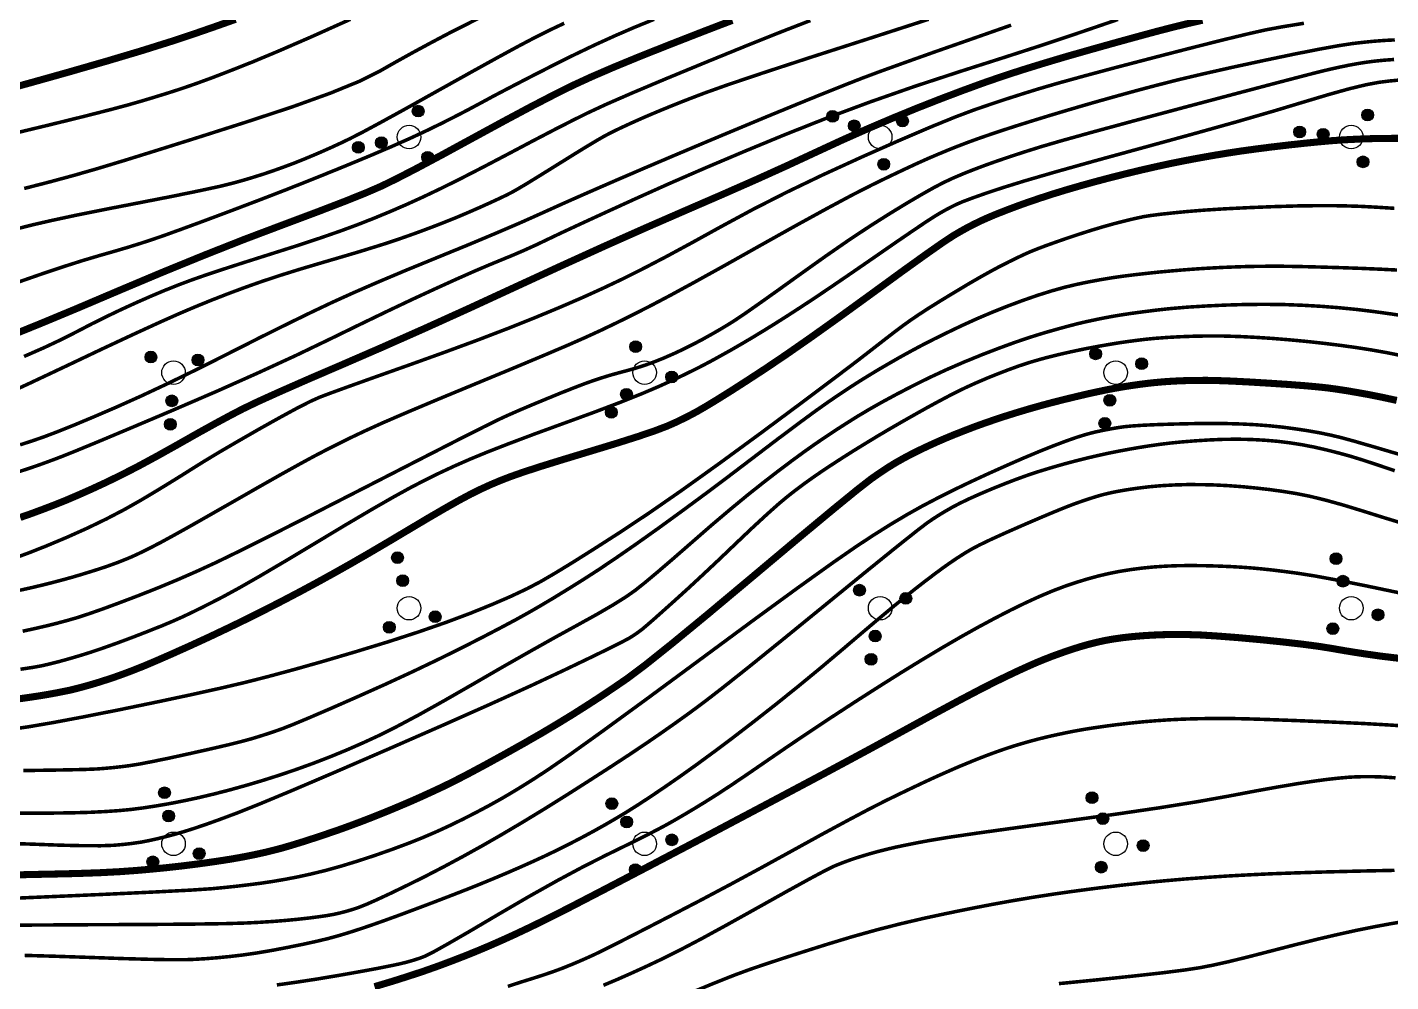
# Model space of a CAD drawing. Extents: x 396500 to 398250, y 1005980 to 1008200.
# Drawn here: x 398189.93 to 398218.87, y 1007941.11 to 1007961.37 of the extents above; entities that cross this region are included whole.
import ezdxf

# ---------------------------------------------------------------- set-up
doc = ezdxf.new("R2010")
doc.units = 0
doc.header["$LTSCALE"] = 0.5
doc.layers.get('0').update_dxf_attribs({"linetype": 'CONTINUOUS'})
doc.layers.add('DGX', color=2, linetype='CONTINUOUS')
doc.layers.add('ZBTZ', color=3, linetype='CONTINUOUS')

# ---------------------------------------------------------------- blocks, each defined once
blk = doc.blocks.new('*U110')
at = {"linetype": 'Continuous'}
for points in [[(-0.238, 2.277), (-0.202, 2.053), (-0.202, 2.347)], [(-0.202, 2.347), (-0.147, 1.998), (-0.147, 2.402)], [(-0.147, 1.998), (-0.202, 2.347), (-0.202, 2.053)], [(-0.147, 2.402), (-0.077, 1.962), (-0.077, 2.438)], [(-0.077, 1.962), (-0.147, 2.402), (-0.147, 1.998)], [(-0.077, 2.438), (0, 1.95), (0, 2.45)], [(0, 1.95), (-0.077, 2.438), (-0.077, 1.962)], [(0, 2.45), (0.077, 1.962), (0.077, 2.438)], [(0.077, 1.962), (0, 2.45), (0, 1.95)], [(0.077, 2.438), (0.147, 1.998), (0.147, 2.402)], [(0.147, 1.998), (0.077, 2.438), (0.077, 1.962)], [(0.147, 2.402), (0.202, 2.053), (0.202, 2.347)], [(0.202, 2.053), (0.147, 2.402), (0.147, 1.998)], [(0.202, 2.347), (0.238, 2.123), (0.238, 2.277)], [(0.238, 2.123), (0.202, 2.347), (0.202, 2.053)], [(-0.25, 2.2), (-0.238, 2.123), (-0.238, 2.277)], [(-0.202, 2.053), (-0.238, 2.277), (-0.238, 2.123)], [(0.25, 2.2), (0.238, 2.277), (0.238, 2.123)]]:
    blk.add_solid(points, dxfattribs=at)
blk = doc.blocks.new('*U109')
at = {"linetype": 'Continuous'}
for points in [[(-0.25, 1.2), (-0.238, 1.123), (-0.238, 1.277)], [(-0.238, 1.277), (-0.202, 1.053), (-0.202, 1.347)], [(-0.202, 1.053), (-0.238, 1.277), (-0.238, 1.123)], [(-0.202, 1.347), (-0.147, 0.998), (-0.147, 1.402)], [(-0.147, 0.998), (-0.202, 1.347), (-0.202, 1.053)], [(-0.147, 1.402), (-0.077, 0.962), (-0.077, 1.438)], [(-0.077, 0.962), (-0.147, 1.402), (-0.147, 0.998)], [(-0.077, 1.438), (0, 0.95), (0, 1.45)], [(0, 0.95), (-0.077, 1.438), (-0.077, 0.962)], [(0, 1.45), (0.077, 0.962), (0.077, 1.438)], [(0.077, 0.962), (0, 1.45), (0, 0.95)], [(0.077, 1.438), (0.147, 0.998), (0.147, 1.402)], [(0.147, 0.998), (0.077, 1.438), (0.077, 0.962)], [(0.147, 1.402), (0.202, 1.053), (0.202, 1.347)], [(0.202, 1.053), (0.147, 1.402), (0.147, 0.998)], [(0.202, 1.347), (0.238, 1.123), (0.238, 1.277)], [(0.238, 1.123), (0.202, 1.347), (0.202, 1.053)], [(0.25, 1.2), (0.238, 1.277), (0.238, 1.123)]]:
    blk.add_solid(points, dxfattribs=at)
blk = doc.blocks.new('*U108')
at = {"linetype": 'Continuous'}
for points in [[(-1.25, -0.6), (-1.238, -0.677), (-1.238, -0.523)], [(-1.238, -0.523), (-1.202, -0.747), (-1.202, -0.453)], [(-1.202, -0.747), (-1.238, -0.523), (-1.238, -0.677)], [(-1.202, -0.453), (-1.147, -0.802), (-1.147, -0.398)], [(-1.147, -0.802), (-1.202, -0.453), (-1.202, -0.747)], [(-1.147, -0.398), (-1.077, -0.838), (-1.077, -0.362)], [(-1.077, -0.838), (-1.147, -0.398), (-1.147, -0.802)], [(-1.077, -0.362), (-1, -0.85), (-1, -0.35)], [(-1, -0.85), (-1.077, -0.362), (-1.077, -0.838)], [(-1, -0.35), (-0.923, -0.838), (-0.923, -0.362)], [(-0.923, -0.838), (-1, -0.35), (-1, -0.85)], [(-0.923, -0.362), (-0.853, -0.802), (-0.853, -0.398)], [(-0.853, -0.802), (-0.923, -0.362), (-0.923, -0.838)], [(-0.853, -0.398), (-0.798, -0.747), (-0.798, -0.453)], [(-0.798, -0.747), (-0.853, -0.398), (-0.853, -0.802)], [(-0.798, -0.453), (-0.762, -0.677), (-0.762, -0.523)], [(-0.762, -0.677), (-0.798, -0.453), (-0.798, -0.747)], [(-0.75, -0.6), (-0.762, -0.523), (-0.762, -0.677)]]:
    blk.add_solid(points, dxfattribs=at)
blk = doc.blocks.new('*U107')
at = {"linetype": 'Continuous'}
for points in [[(0.75, -0.6), (0.762, -0.677), (0.762, -0.523)], [(0.762, -0.523), (0.798, -0.747), (0.798, -0.453)], [(0.798, -0.747), (0.762, -0.523), (0.762, -0.677)], [(0.798, -0.453), (0.853, -0.802), (0.853, -0.398)], [(0.853, -0.802), (0.798, -0.453), (0.798, -0.747)], [(0.853, -0.398), (0.923, -0.838), (0.923, -0.362)], [(0.923, -0.838), (0.853, -0.398), (0.853, -0.802)], [(0.923, -0.362), (1, -0.85), (1, -0.35)], [(1, -0.85), (0.923, -0.362), (0.923, -0.838)], [(1, -0.35), (1.077, -0.838), (1.077, -0.362)], [(1.077, -0.838), (1, -0.35), (1, -0.85)], [(1.077, -0.362), (1.147, -0.802), (1.147, -0.398)], [(1.147, -0.802), (1.077, -0.362), (1.077, -0.838)], [(1.147, -0.398), (1.202, -0.747), (1.202, -0.453)], [(1.202, -0.747), (1.147, -0.398), (1.147, -0.802)], [(1.202, -0.453), (1.238, -0.677), (1.238, -0.523)], [(1.238, -0.677), (1.202, -0.453), (1.202, -0.747)], [(1.25, -0.6), (1.238, -0.523), (1.238, -0.677)]]:
    blk.add_solid(points, dxfattribs=at)
blk = doc.blocks.new('gc160')
for centre, radius in [((0, 2.2), 0.25), ((0, 1.2), 0.25), ((0, 0), 0.5), ((-1, -0.6), 0.25), ((1, -0.6), 0.25)]:
    blk.add_circle(centre, radius)
at = {"linetype": 'Continuous'}
for name in ['*U110', '*U109', '*U108', '*U107']:
    blk.add_blockref(name, (0, 0), dxfattribs=at)

msp = doc.modelspace()

# ---------------------------------------------------------------- linework, layer by layer
at = {"layer": 'DGX', "color": 3, "linetype": 'Continuous', "lineweight": -2, "const_width": 0.15}
for points in [[(398194.353, 1007961.537), (398193.956, 1007961.396), (398193.506, 1007961.24), (398192.979, 1007961.065), (398192.351, 1007960.868), (398191.622, 1007960.651), (398190.792, 1007960.412), (398189.986, 1007960.186), (398189.331, 1007960.007)], [(398204.898, 1007961.515), (398204.272, 1007961.275), (398203.598, 1007961.012), (398202.944, 1007960.753), (398202.379, 1007960.52), (398201.904, 1007960.315), (398201.517, 1007960.137), (398201.128, 1007959.944), (398200.643, 1007959.693), (398200.064, 1007959.384), (398199.389, 1007959.017), (398198.726, 1007958.656), (398198.18, 1007958.365), (398197.751, 1007958.144), (398197.44, 1007957.993), (398197.12, 1007957.854), (398196.666, 1007957.672), (398196.079, 1007957.446), (398195.358, 1007957.176), (398194.547, 1007956.87), (398193.693, 1007956.533), (398192.794, 1007956.166), (398191.851, 1007955.769), (398190.973, 1007955.396), (398190.269, 1007955.103), (398189.739, 1007954.888)], [(398189.782, 1007950.965), (398190.017, 1007951.047), (398190.252, 1007951.134), (398190.488, 1007951.224), (398190.734, 1007951.322), (398190.999, 1007951.435), (398191.283, 1007951.561), (398191.586, 1007951.701), (398191.916, 1007951.861), (398192.282, 1007952.049), (398192.684, 1007952.266), (398193.121, 1007952.51), (398193.548, 1007952.752), (398193.922, 1007952.959), (398194.243, 1007953.132), (398194.51, 1007953.271), (398194.822, 1007953.421), (398195.277, 1007953.627), (398195.875, 1007953.89), (398196.617, 1007954.209), (398197.456, 1007954.573), (398198.348, 1007954.968), (398199.291, 1007955.395), (398200.286, 1007955.854), (398201.28, 1007956.312), (398202.218, 1007956.738), (398203.1, 1007957.13), (398203.926, 1007957.49), (398204.695, 1007957.823), (398205.405, 1007958.136), (398206.056, 1007958.43), (398206.648, 1007958.705), (398207.206, 1007958.963), (398207.754, 1007959.207), (398208.293, 1007959.437), (398208.823, 1007959.654), (398209.33, 1007959.853), (398209.801, 1007960.031), (398210.234, 1007960.189), (398210.631, 1007960.326), (398211.033, 1007960.457), (398211.482, 1007960.596), (398211.978, 1007960.744), (398212.522, 1007960.899), (398213.054, 1007961.048), (398213.516, 1007961.175), (398213.908, 1007961.281), (398214.23, 1007961.364), (398214.535, 1007961.439), (398214.878, 1007961.518)], [(398219.141, 1007959.01), (398218.947, 1007959.011), (398218.725, 1007959.009), (398218.491, 1007959.005), (398218.265, 1007958.998), (398218.046, 1007958.988), (398217.834, 1007958.976), (398217.605, 1007958.96), (398217.337, 1007958.936), (398217.029, 1007958.905), (398216.681, 1007958.867), (398216.327, 1007958.825), (398215.999, 1007958.783), (398215.699, 1007958.742), (398215.426, 1007958.7), (398215.168, 1007958.658), (398214.912, 1007958.613), (398214.66, 1007958.567), (398214.41, 1007958.519), (398214.151, 1007958.466), (398213.871, 1007958.405), (398213.569, 1007958.336), (398213.246, 1007958.258), (398212.917, 1007958.175), (398212.599, 1007958.091), (398212.292, 1007958.006), (398211.995, 1007957.92), (398211.71, 1007957.833), (398211.436, 1007957.744), (398211.173, 1007957.655), (398210.923, 1007957.565), (398210.691, 1007957.477), (398210.486, 1007957.396), (398210.308, 1007957.321), (398210.156, 1007957.252), (398210.017, 1007957.184), (398209.877, 1007957.111), (398209.737, 1007957.033), (398209.595, 1007956.95), (398209.38, 1007956.809), (398209.018, 1007956.556), (398208.509, 1007956.191), (398207.855, 1007955.714), (398207.167, 1007955.215), (398206.561, 1007954.783), (398206.036, 1007954.418), (398205.594, 1007954.12), (398205.214, 1007953.872), (398204.881, 1007953.658), (398204.594, 1007953.478), (398204.352, 1007953.331), (398204.136, 1007953.206), (398203.924, 1007953.094), (398203.716, 1007952.993), (398203.513, 1007952.903), (398203.26, 1007952.807), (398202.902, 1007952.685), (398202.439, 1007952.538), (398201.872, 1007952.366), (398201.304, 1007952.194), (398200.835, 1007952.049), (398200.466, 1007951.929), (398200.198, 1007951.835), (398199.98, 1007951.751), (398199.766, 1007951.661), (398199.554, 1007951.564), (398199.345, 1007951.461), (398199.106, 1007951.333), (398198.804, 1007951.163), (398198.44, 1007950.951), (398198.013, 1007950.697), (398197.57, 1007950.433), (398197.156, 1007950.19), (398196.772, 1007949.969), (398196.418, 1007949.77), (398196.073, 1007949.58), (398195.718, 1007949.389), (398195.351, 1007949.196), (398194.974, 1007949.003), (398194.587, 1007948.809), (398194.193, 1007948.618), (398193.792, 1007948.428), (398193.383, 1007948.24), (398192.999, 1007948.068), (398192.67, 1007947.924), (398192.396, 1007947.808), (398192.177, 1007947.721), (398191.989, 1007947.65), (398191.805, 1007947.584), (398191.626, 1007947.524), (398191.451, 1007947.468), (398191.285, 1007947.418), (398191.132, 1007947.375), (398190.992, 1007947.338), (398190.865, 1007947.306), (398190.732, 1007947.278), (398190.576, 1007947.247), (398190.396, 1007947.214), (398190.193, 1007947.18), (398189.964, 1007947.145), (398189.708, 1007947.11)], [(398189.428, 1007943.372), (398189.95, 1007943.386), (398190.488, 1007943.397), (398191.008, 1007943.409), (398191.478, 1007943.426), (398191.898, 1007943.448), (398192.267, 1007943.475), (398192.605, 1007943.505), (398192.928, 1007943.537), (398193.238, 1007943.572), (398193.534, 1007943.609), (398193.808, 1007943.647), (398194.055, 1007943.683), (398194.275, 1007943.718), (398194.467, 1007943.752), (398194.643, 1007943.786), (398194.817, 1007943.822), (398194.988, 1007943.86), (398195.155, 1007943.901), (398195.335, 1007943.948), (398195.541, 1007944.008), (398195.775, 1007944.08), (398196.035, 1007944.164), (398196.301, 1007944.253), (398196.552, 1007944.339), (398196.788, 1007944.424), (398197.008, 1007944.506), (398197.222, 1007944.589), (398197.439, 1007944.675), (398197.657, 1007944.764), (398197.878, 1007944.857), (398198.1, 1007944.952), (398198.32, 1007945.05), (398198.54, 1007945.151), (398198.759, 1007945.253), (398199.004, 1007945.374), (398199.302, 1007945.528), (398199.653, 1007945.716), (398200.056, 1007945.937), (398200.47, 1007946.169), (398200.85, 1007946.387), (398201.197, 1007946.593), (398201.51, 1007946.785), (398201.805, 1007946.972), (398202.094, 1007947.159), (398202.377, 1007947.349), (398202.655, 1007947.539), (398203.03, 1007947.819), (398203.603, 1007948.276), (398204.375, 1007948.911), (398205.346, 1007949.723), (398206.305, 1007950.528), (398207.042, 1007951.14), (398207.556, 1007951.559), (398207.847, 1007951.785), (398208.025, 1007951.909), (398208.197, 1007952.023), (398208.365, 1007952.126), (398208.527, 1007952.218), (398208.691, 1007952.305), (398208.863, 1007952.391), (398209.042, 1007952.476), (398209.228, 1007952.561), (398209.421, 1007952.645), (398209.62, 1007952.727), (398209.826, 1007952.808), (398210.037, 1007952.889), (398210.254, 1007952.967), (398210.478, 1007953.044), (398210.709, 1007953.12), (398210.946, 1007953.194), (398211.19, 1007953.267), (398211.441, 1007953.338), (398211.699, 1007953.407), (398211.965, 1007953.474), (398212.222, 1007953.536), (398212.456, 1007953.591), (398212.667, 1007953.637), (398212.856, 1007953.676), (398213.032, 1007953.709), (398213.205, 1007953.739), (398213.375, 1007953.766), (398213.543, 1007953.79), (398213.71, 1007953.811), (398213.879, 1007953.829), (398214.049, 1007953.844), (398214.222, 1007953.856), (398214.399, 1007953.865), (398214.583, 1007953.871), (398214.775, 1007953.874), (398214.974, 1007953.875), (398215.208, 1007953.87), (398215.502, 1007953.859), (398215.856, 1007953.841), (398216.271, 1007953.816), (398216.683, 1007953.789), (398217.03, 1007953.763), (398217.311, 1007953.738), (398217.526, 1007953.715), (398217.718, 1007953.689), (398217.927, 1007953.657), (398218.152, 1007953.619), (398218.395, 1007953.575), (398218.673, 1007953.52), (398219.001, 1007953.449)]]:
    msp.add_lwpolyline(points, dxfattribs=at)
at = {"layer": 'DGX', "linetype": 'Continuous', "const_width": 0.075}
for points in [[(398209.065, 1007961.538), (398207.785, 1007961.124), (398206.543, 1007960.725), (398205.55, 1007960.4), (398204.806, 1007960.15), (398204.312, 1007959.974), (398203.953, 1007959.837), (398203.617, 1007959.704), (398203.303, 1007959.575), (398203.011, 1007959.451), (398202.749, 1007959.334), (398202.524, 1007959.23), (398202.335, 1007959.138), (398202.183, 1007959.059), (398202.02, 1007958.965), (398201.796, 1007958.831), (398201.512, 1007958.656), (398201.167, 1007958.441), (398200.826, 1007958.229), (398200.553, 1007958.061), (398200.348, 1007957.939), (398200.211, 1007957.862), (398200.091, 1007957.801), (398199.936, 1007957.727), (398199.747, 1007957.64), (398199.523, 1007957.539), (398199.28, 1007957.433), (398199.034, 1007957.329), (398198.783, 1007957.228), (398198.529, 1007957.13), (398198.276, 1007957.035), (398198.029, 1007956.946), (398197.788, 1007956.862), (398197.554, 1007956.784), (398197.293, 1007956.702), (398196.975, 1007956.604), (398196.6, 1007956.493), (398196.166, 1007956.366), (398195.718, 1007956.233), (398195.298, 1007956.102), (398194.906, 1007955.972), (398194.544, 1007955.844), (398194.195, 1007955.714), (398193.848, 1007955.579), (398193.502, 1007955.438), (398193.158, 1007955.292), (398192.749, 1007955.11), (398192.212, 1007954.864), (398191.546, 1007954.553), (398190.752, 1007954.176), (398189.969, 1007953.807), (398189.336, 1007953.516)], [(398196.79, 1007961.537), (398195.958, 1007961.164), (398195.267, 1007960.864), (398194.719, 1007960.635), (398194.267, 1007960.456), (398193.868, 1007960.302), (398193.521, 1007960.175), (398193.227, 1007960.073), (398192.955, 1007959.985), (398192.675, 1007959.898), (398192.386, 1007959.811), (398192.089, 1007959.725), (398191.7, 1007959.621), (398191.136, 1007959.477), (398190.396, 1007959.295), (398189.48, 1007959.075)], [(398203.237, 1007961.537), (398202.825, 1007961.369), (398202.417, 1007961.193), (398201.986, 1007960.997), (398201.533, 1007960.78), (398201.056, 1007960.542), (398200.595, 1007960.307), (398200.19, 1007960.097), (398199.84, 1007959.914), (398199.546, 1007959.755), (398199.275, 1007959.61), (398198.995, 1007959.465), (398198.705, 1007959.319), (398198.405, 1007959.173), (398198.067, 1007959.015), (398197.661, 1007958.835), (398197.186, 1007958.633), (398196.642, 1007958.408), (398196.059, 1007958.172), (398195.465, 1007957.936), (398194.859, 1007957.702), (398194.242, 1007957.468), (398193.67, 1007957.254), (398193.199, 1007957.081), (398192.828, 1007956.947), (398192.557, 1007956.854), (398192.323, 1007956.778), (398192.063, 1007956.697), (398191.775, 1007956.612), (398191.46, 1007956.522), (398191.106, 1007956.417), (398190.701, 1007956.288), (398190.244, 1007956.135), (398189.735, 1007955.958)], [(398189.746, 1007951.934), (398189.94, 1007951.997), (398190.146, 1007952.067), (398190.365, 1007952.146), (398190.596, 1007952.232), (398190.926, 1007952.363), (398191.441, 1007952.575), (398192.142, 1007952.869), (398193.028, 1007953.244), (398193.97, 1007953.65), (398194.838, 1007954.037), (398195.633, 1007954.403), (398196.355, 1007954.75), (398197.009, 1007955.069), (398197.602, 1007955.355), (398198.136, 1007955.608), (398198.608, 1007955.826), (398199.027, 1007956.016), (398199.397, 1007956.18), (398199.72, 1007956.318), (398199.994, 1007956.431), (398200.243, 1007956.533), (398200.488, 1007956.639), (398200.729, 1007956.748), (398200.966, 1007956.861), (398201.259, 1007957.001), (398201.67, 1007957.192), (398202.198, 1007957.435), (398202.842, 1007957.729), (398203.567, 1007958.054), (398204.336, 1007958.388), (398205.149, 1007958.732), (398206.006, 1007959.086), (398206.899, 1007959.44), (398207.822, 1007959.783), (398208.775, 1007960.116), (398209.758, 1007960.438), (398210.686, 1007960.734), (398211.474, 1007960.989), (398212.122, 1007961.205), (398212.632, 1007961.379), (398213.084, 1007961.534)], [(398189.863, 1007954.382), (398190.282, 1007954.566), (398190.657, 1007954.742), (398190.989, 1007954.911), (398191.3, 1007955.073), (398191.614, 1007955.229), (398191.93, 1007955.38), (398192.249, 1007955.526), (398192.561, 1007955.663), (398192.858, 1007955.788), (398193.14, 1007955.9), (398193.406, 1007956), (398193.705, 1007956.105), (398194.086, 1007956.232), (398194.548, 1007956.381), (398195.091, 1007956.553), (398195.646, 1007956.729), (398196.139, 1007956.892), (398196.572, 1007957.042), (398196.944, 1007957.179), (398197.288, 1007957.314), (398197.634, 1007957.457), (398197.983, 1007957.608), (398198.335, 1007957.768), (398198.713, 1007957.948), (398199.14, 1007958.16), (398199.615, 1007958.404), (398200.139, 1007958.679), (398200.657, 1007958.953), (398201.112, 1007959.19), (398201.506, 1007959.391), (398201.837, 1007959.555), (398202.22, 1007959.733), (398202.768, 1007959.972), (398203.48, 1007960.272), (398204.357, 1007960.634), (398205.241, 1007960.994), (398205.973, 1007961.286), (398206.554, 1007961.511)], [(398189.866, 1007957.947), (398190.407, 1007958.086), (398190.928, 1007958.227), (398191.428, 1007958.371), (398191.991, 1007958.541), (398192.702, 1007958.762), (398193.561, 1007959.032), (398194.568, 1007959.353), (398195.557, 1007959.679), (398196.36, 1007959.968), (398196.977, 1007960.22), (398197.408, 1007960.434), (398197.757, 1007960.633), (398198.127, 1007960.838), (398198.518, 1007961.049), (398198.931, 1007961.267), (398199.512, 1007961.559)], [(398201.329, 1007961.453), (398201.102, 1007961.346), (398200.874, 1007961.234), (398200.645, 1007961.118), (398200.349, 1007960.962), (398199.922, 1007960.73), (398199.365, 1007960.422), (398198.678, 1007960.039), (398197.995, 1007959.657), (398197.451, 1007959.358), (398197.046, 1007959.14), (398196.78, 1007959.004), (398196.584, 1007958.91), (398196.385, 1007958.818), (398196.184, 1007958.729), (398195.981, 1007958.642), (398195.777, 1007958.557), (398195.572, 1007958.476), (398195.365, 1007958.399), (398195.158, 1007958.325), (398194.948, 1007958.254), (398194.735, 1007958.187), (398194.519, 1007958.122), (398194.298, 1007958.061), (398194.006, 1007957.989), (398193.574, 1007957.896), (398193.001, 1007957.779), (398192.289, 1007957.64), (398191.562, 1007957.499), (398190.947, 1007957.375), (398190.444, 1007957.267), (398190.052, 1007957.177), (398189.724, 1007957.094)], [(398210.816, 1007961.413), (398209.994, 1007961.125), (398209.205, 1007960.849), (398208.553, 1007960.617), (398208.037, 1007960.431), (398207.657, 1007960.289), (398207.301, 1007960.15), (398206.853, 1007959.971), (398206.314, 1007959.752), (398205.683, 1007959.493), (398205.01, 1007959.213), (398204.342, 1007958.934), (398203.679, 1007958.654), (398203.02, 1007958.374), (398202.395, 1007958.105), (398201.83, 1007957.859), (398201.325, 1007957.636), (398200.882, 1007957.436), (398200.431, 1007957.234), (398199.907, 1007957.009), (398199.309, 1007956.758), (398198.638, 1007956.484), (398197.966, 1007956.209), (398197.368, 1007955.957), (398196.844, 1007955.729), (398196.394, 1007955.525), (398195.947, 1007955.313), (398195.432, 1007955.062), (398194.849, 1007954.772), (398194.199, 1007954.443), (398193.537, 1007954.11), (398192.918, 1007953.809), (398192.343, 1007953.54), (398191.812, 1007953.302), (398191.335, 1007953.097), (398190.923, 1007952.925), (398190.576, 1007952.786), (398190.293, 1007952.679), (398190.04, 1007952.591), (398189.78, 1007952.507)], [(398189.776, 1007949.42), (398190.02, 1007949.475), (398190.256, 1007949.531), (398190.482, 1007949.588), (398190.697, 1007949.645), (398190.902, 1007949.702), (398191.095, 1007949.759), (398191.274, 1007949.814), (398191.441, 1007949.867), (398191.594, 1007949.917), (398191.737, 1007949.968), (398191.873, 1007950.018), (398192.003, 1007950.07), (398192.127, 1007950.121), (398192.257, 1007950.18), (398192.407, 1007950.252), (398192.578, 1007950.338), (398192.768, 1007950.437), (398193.016, 1007950.572), (398193.361, 1007950.764), (398193.801, 1007951.014), (398194.339, 1007951.321), (398194.883, 1007951.632), (398195.344, 1007951.893), (398195.724, 1007952.104), (398196.021, 1007952.265), (398196.282, 1007952.401), (398196.551, 1007952.537), (398196.83, 1007952.674), (398197.119, 1007952.811), (398197.483, 1007952.976), (398197.991, 1007953.195), (398198.642, 1007953.469), (398199.437, 1007953.798), (398200.233, 1007954.127), (398200.89, 1007954.402), (398201.407, 1007954.622), (398201.784, 1007954.788), (398202.1, 1007954.933), (398202.432, 1007955.092), (398202.782, 1007955.265), (398203.149, 1007955.451), (398203.578, 1007955.677), (398204.115, 1007955.969), (398204.761, 1007956.327), (398205.514, 1007956.75), (398206.267, 1007957.171), (398206.911, 1007957.524), (398207.444, 1007957.809), (398207.868, 1007958.025), (398208.219, 1007958.196), (398208.533, 1007958.345), (398208.809, 1007958.474), (398209.048, 1007958.581), (398209.266, 1007958.674), (398209.478, 1007958.762), (398209.684, 1007958.844), (398209.885, 1007958.921), (398210.098, 1007958.999), (398210.344, 1007959.084), (398210.621, 1007959.177), (398210.93, 1007959.277), (398211.262, 1007959.381), (398211.606, 1007959.487), (398211.963, 1007959.594), (398212.333, 1007959.703), (398212.714, 1007959.812), (398213.106, 1007959.922), (398213.507, 1007960.032), (398213.919, 1007960.141), (398214.371, 1007960.256), (398214.897, 1007960.38), (398215.495, 1007960.515), (398216.166, 1007960.66), (398216.815, 1007960.796), (398217.346, 1007960.901), (398217.76, 1007960.976), (398218.057, 1007961.022), (398218.291, 1007961.049), (398218.52, 1007961.072), (398218.744, 1007961.089), (398218.961, 1007961.1)], [(398218.945, 1007960.685), (398218.731, 1007960.669), (398218.529, 1007960.649), (398218.34, 1007960.624), (398218.165, 1007960.596), (398217.991, 1007960.564), (398217.81, 1007960.527), (398217.62, 1007960.485), (398217.423, 1007960.439), (398217.093, 1007960.355), (398216.506, 1007960.202), (398215.662, 1007959.979), (398214.561, 1007959.687), (398213.444, 1007959.388), (398212.553, 1007959.146), (398211.888, 1007958.961), (398211.449, 1007958.833), (398211.131, 1007958.733), (398210.829, 1007958.635), (398210.543, 1007958.538), (398210.274, 1007958.443), (398210.022, 1007958.348), (398209.791, 1007958.256), (398209.58, 1007958.166), (398209.39, 1007958.077), (398209.184, 1007957.97), (398208.923, 1007957.823), (398208.607, 1007957.638), (398208.238, 1007957.413), (398207.822, 1007957.15), (398207.369, 1007956.85), (398206.879, 1007956.511), (398206.351, 1007956.135), (398205.854, 1007955.778), (398205.457, 1007955.496), (398205.16, 1007955.288), (398204.964, 1007955.156), (398204.81, 1007955.059), (398204.643, 1007954.959), (398204.463, 1007954.855), (398204.269, 1007954.747), (398204.068, 1007954.641), (398203.865, 1007954.539), (398203.659, 1007954.443), (398203.451, 1007954.352), (398203.244, 1007954.269), (398203.043, 1007954.196), (398202.847, 1007954.133), (398202.657, 1007954.08), (398202.472, 1007954.031), (398202.292, 1007953.98), (398202.118, 1007953.926), (398201.948, 1007953.87), (398201.761, 1007953.803), (398201.531, 1007953.715), (398201.258, 1007953.607), (398200.943, 1007953.478), (398200.627, 1007953.347), (398200.352, 1007953.23), (398200.118, 1007953.127), (398199.926, 1007953.038), (398199.623, 1007952.888), (398199.06, 1007952.604), (398198.236, 1007952.183), (398197.151, 1007951.627), (398196.04, 1007951.059), (398195.134, 1007950.6), (398194.435, 1007950.251), (398193.943, 1007950.012), (398193.547, 1007949.83), (398193.139, 1007949.651), (398192.719, 1007949.476), (398192.286, 1007949.305), (398191.877, 1007949.15), (398191.527, 1007949.021), (398191.235, 1007948.919), (398191.003, 1007948.843), (398190.793, 1007948.782), (398190.569, 1007948.722), (398190.333, 1007948.663), (398190.083, 1007948.605), (398189.834, 1007948.551)], [(398189.787, 1007947.744), (398190.043, 1007947.782), (398190.231, 1007947.816), (398190.396, 1007947.854), (398190.581, 1007947.9), (398190.788, 1007947.957), (398191.015, 1007948.023), (398191.267, 1007948.101), (398191.545, 1007948.195), (398191.851, 1007948.304), (398192.183, 1007948.428), (398192.507, 1007948.554), (398192.789, 1007948.666), (398193.027, 1007948.766), (398193.222, 1007948.853), (398193.407, 1007948.94), (398193.616, 1007949.043), (398193.849, 1007949.16), (398194.106, 1007949.293), (398194.428, 1007949.469), (398194.859, 1007949.715), (398195.397, 1007950.032), (398196.044, 1007950.42), (398196.695, 1007950.811), (398197.248, 1007951.137), (398197.703, 1007951.398), (398198.059, 1007951.594), (398198.369, 1007951.755), (398198.682, 1007951.909), (398199, 1007952.057), (398199.323, 1007952.199), (398199.691, 1007952.351), (398200.148, 1007952.529), (398200.693, 1007952.734), (398201.326, 1007952.965), (398201.959, 1007953.196), (398202.505, 1007953.403), (398202.962, 1007953.585), (398203.332, 1007953.743), (398203.646, 1007953.885), (398203.934, 1007954.022), (398204.198, 1007954.153), (398204.436, 1007954.278), (398204.661, 1007954.402), (398204.885, 1007954.527), (398205.106, 1007954.655), (398205.326, 1007954.785), (398205.552, 1007954.922), (398205.791, 1007955.07), (398206.044, 1007955.23), (398206.31, 1007955.402), (398206.615, 1007955.602), (398206.982, 1007955.849), (398207.413, 1007956.143), (398207.908, 1007956.484), (398208.382, 1007956.812), (398208.754, 1007957.066), (398209.022, 1007957.246), (398209.188, 1007957.353), (398209.302, 1007957.422), (398209.415, 1007957.486), (398209.529, 1007957.547), (398209.642, 1007957.603), (398209.788, 1007957.667), (398210.001, 1007957.747), (398210.282, 1007957.846), (398210.629, 1007957.961), (398211.103, 1007958.108), (398211.76, 1007958.299), (398212.602, 1007958.535), (398213.628, 1007958.816), (398214.679, 1007959.104), (398215.595, 1007959.36), (398216.375, 1007959.586), (398217.02, 1007959.78), (398217.554, 1007959.94), (398217.999, 1007960.064), (398218.356, 1007960.15), (398218.625, 1007960.2), (398218.85, 1007960.228), (398219.075, 1007960.25)], [(398189.546, 1007946.464), (398189.948, 1007946.521), (398190.48, 1007946.612), (398191.14, 1007946.736), (398191.93, 1007946.893), (398192.733, 1007947.059), (398193.436, 1007947.209), (398194.04, 1007947.343), (398194.543, 1007947.461), (398195.03, 1007947.585), (398195.586, 1007947.735), (398196.209, 1007947.911), (398196.901, 1007948.115), (398197.597, 1007948.328), (398198.235, 1007948.535), (398198.814, 1007948.736), (398199.335, 1007948.931), (398199.797, 1007949.118), (398200.2, 1007949.292), (398200.545, 1007949.455), (398200.832, 1007949.606), (398201.129, 1007949.779), (398201.506, 1007950.009), (398201.962, 1007950.296), (398202.497, 1007950.639), (398203.115, 1007951.049), (398203.822, 1007951.539), (398204.617, 1007952.108), (398205.501, 1007952.755), (398206.345, 1007953.382), (398207.022, 1007953.889), (398207.532, 1007954.275), (398207.875, 1007954.54), (398208.121, 1007954.732), (398208.338, 1007954.899), (398208.526, 1007955.04), (398208.686, 1007955.155), (398208.853, 1007955.268), (398209.06, 1007955.403), (398209.309, 1007955.558), (398209.6, 1007955.735), (398209.895, 1007955.912), (398210.16, 1007956.065), (398210.393, 1007956.195), (398210.595, 1007956.303), (398210.774, 1007956.393), (398210.937, 1007956.473), (398211.084, 1007956.543), (398211.215, 1007956.601), (398211.359, 1007956.66), (398211.542, 1007956.729), (398211.765, 1007956.809), (398212.027, 1007956.9), (398212.3, 1007956.99), (398212.552, 1007957.07), (398212.784, 1007957.139), (398212.995, 1007957.198), (398213.186, 1007957.247), (398213.356, 1007957.289), (398213.505, 1007957.323), (398213.633, 1007957.35), (398213.779, 1007957.373), (398213.981, 1007957.399), (398214.239, 1007957.427), (398214.553, 1007957.458), (398214.924, 1007957.488), (398215.35, 1007957.515), (398215.831, 1007957.539), (398216.368, 1007957.561), (398216.908, 1007957.577), (398217.397, 1007957.583), (398217.835, 1007957.58), (398218.223, 1007957.568), (398218.586, 1007957.549), (398218.951, 1007957.526)], [(398189.845, 1007945.593), (398190.603, 1007945.605), (398191.128, 1007945.616), (398191.421, 1007945.628), (398191.596, 1007945.642), (398191.769, 1007945.658), (398191.94, 1007945.677), (398192.108, 1007945.699), (398192.314, 1007945.732), (398192.598, 1007945.787), (398192.958, 1007945.861), (398193.396, 1007945.957), (398193.833, 1007946.055), (398194.193, 1007946.139), (398194.474, 1007946.209), (398194.677, 1007946.264), (398194.842, 1007946.314), (398195.008, 1007946.367), (398195.177, 1007946.423), (398195.347, 1007946.483), (398195.574, 1007946.572), (398195.915, 1007946.714), (398196.369, 1007946.909), (398196.936, 1007947.158), (398197.542, 1007947.429), (398198.111, 1007947.692), (398198.645, 1007947.947), (398199.143, 1007948.193), (398199.593, 1007948.422), (398199.984, 1007948.626), (398200.316, 1007948.803), (398200.589, 1007948.955), (398200.842, 1007949.101), (398201.115, 1007949.264), (398201.407, 1007949.443), (398201.719, 1007949.637), (398202.06, 1007949.857), (398202.44, 1007950.113), (398202.859, 1007950.403), (398203.318, 1007950.729), (398203.804, 1007951.082), (398204.307, 1007951.453), (398204.826, 1007951.842), (398205.363, 1007952.25), (398205.869, 1007952.635), (398206.298, 1007952.956), (398206.65, 1007953.215), (398206.925, 1007953.41), (398207.157, 1007953.568), (398207.382, 1007953.718), (398207.6, 1007953.858), (398207.812, 1007953.989), (398208.021, 1007954.115), (398208.236, 1007954.24), (398208.454, 1007954.365), (398208.677, 1007954.488), (398208.914, 1007954.615), (398209.174, 1007954.748), (398209.457, 1007954.887), (398209.763, 1007955.034), (398210.082, 1007955.179), (398210.404, 1007955.316), (398210.729, 1007955.446), (398211.056, 1007955.568), (398211.375, 1007955.679), (398211.675, 1007955.773), (398211.958, 1007955.852), (398212.222, 1007955.915), (398212.475, 1007955.967), (398212.723, 1007956.013), (398212.966, 1007956.053), (398213.204, 1007956.087), (398213.444, 1007956.117), (398213.691, 1007956.145), (398213.945, 1007956.172), (398214.207, 1007956.196), (398214.472, 1007956.219), (398214.739, 1007956.239), (398215.006, 1007956.256), (398215.274, 1007956.27), (398215.542, 1007956.281), (398215.808, 1007956.29), (398216.073, 1007956.295), (398216.336, 1007956.297), (398216.624, 1007956.296), (398216.965, 1007956.29), (398217.358, 1007956.28), (398217.803, 1007956.267), (398218.252, 1007956.251), (398218.653, 1007956.234), (398219.008, 1007956.216)], [(398189.274, 1007944.691), (398189.925, 1007944.689), (398190.466, 1007944.691), (398190.896, 1007944.697), (398191.254, 1007944.707), (398191.579, 1007944.723), (398191.872, 1007944.743), (398192.133, 1007944.768), (398192.385, 1007944.8), (398192.655, 1007944.841), (398192.941, 1007944.89), (398193.244, 1007944.949), (398193.561, 1007945.017), (398193.89, 1007945.095), (398194.231, 1007945.183), (398194.584, 1007945.281), (398194.944, 1007945.388), (398195.302, 1007945.502), (398195.661, 1007945.624), (398196.019, 1007945.754), (398196.374, 1007945.891), (398196.724, 1007946.035), (398197.068, 1007946.186), (398197.408, 1007946.343), (398197.784, 1007946.532), (398198.239, 1007946.774), (398198.773, 1007947.072), (398199.385, 1007947.423), (398200.012, 1007947.786), (398200.591, 1007948.115), (398201.12, 1007948.412), (398201.601, 1007948.676), (398202.021, 1007948.908), (398202.368, 1007949.11), (398202.641, 1007949.281), (398202.842, 1007949.422), (398203.04, 1007949.58), (398203.306, 1007949.802), (398203.64, 1007950.089), (398204.043, 1007950.44), (398204.465, 1007950.808), (398204.86, 1007951.142), (398205.226, 1007951.444), (398205.565, 1007951.713), (398205.877, 1007951.954), (398206.164, 1007952.17), (398206.426, 1007952.361), (398206.663, 1007952.529), (398206.888, 1007952.681), (398207.112, 1007952.83), (398207.337, 1007952.974), (398207.562, 1007953.115), (398207.802, 1007953.258), (398208.074, 1007953.412), (398208.378, 1007953.576), (398208.714, 1007953.751), (398209.07, 1007953.928), (398209.436, 1007954.098), (398209.811, 1007954.261), (398210.195, 1007954.418), (398210.57, 1007954.562), (398210.919, 1007954.689), (398211.241, 1007954.797), (398211.535, 1007954.888), (398211.799, 1007954.963), (398212.03, 1007955.026), (398212.226, 1007955.077), (398212.389, 1007955.115), (398212.536, 1007955.147), (398212.683, 1007955.178), (398212.831, 1007955.207), (398212.98, 1007955.235), (398213.148, 1007955.263), (398213.354, 1007955.294), (398213.598, 1007955.327), (398213.88, 1007955.363), (398214.198, 1007955.398), (398214.551, 1007955.428), (398214.938, 1007955.452), (398215.36, 1007955.472), (398215.793, 1007955.485), (398216.213, 1007955.488), (398216.62, 1007955.483), (398217.014, 1007955.468), (398217.399, 1007955.446), (398217.779, 1007955.416), (398218.154, 1007955.379), (398218.523, 1007955.334), (398218.906, 1007955.281), (398219.325, 1007955.216)], [(398189.321, 1007944.055), (398190.033, 1007944.032), (398190.63, 1007944.01), (398191.116, 1007943.999), (398191.492, 1007943.998), (398191.758, 1007944.007), (398191.963, 1007944.025), (398192.156, 1007944.047), (398192.337, 1007944.073), (398192.506, 1007944.105), (398192.673, 1007944.142), (398192.85, 1007944.185), (398193.035, 1007944.234), (398193.231, 1007944.29), (398193.452, 1007944.359), (398193.716, 1007944.448), (398194.023, 1007944.558), (398194.374, 1007944.689), (398194.854, 1007944.88), (398195.551, 1007945.17), (398196.465, 1007945.56), (398197.595, 1007946.049), (398198.756, 1007946.557), (398199.763, 1007947.004), (398200.614, 1007947.39), (398201.31, 1007947.716), (398201.862, 1007947.98), (398202.279, 1007948.183), (398202.562, 1007948.325), (398202.711, 1007948.405), (398202.79, 1007948.454), (398202.864, 1007948.504), (398202.932, 1007948.553), (398202.996, 1007948.602), (398203.083, 1007948.676), (398203.225, 1007948.799), (398203.419, 1007948.972), (398203.667, 1007949.194), (398203.955, 1007949.455), (398204.269, 1007949.746), (398204.61, 1007950.066), (398204.976, 1007950.416), (398205.33, 1007950.752), (398205.631, 1007951.03), (398205.879, 1007951.251), (398206.074, 1007951.414), (398206.247, 1007951.549), (398206.427, 1007951.684), (398206.616, 1007951.819), (398206.813, 1007951.954), (398207.02, 1007952.091), (398207.239, 1007952.233), (398207.471, 1007952.38), (398207.715, 1007952.53), (398207.968, 1007952.684), (398208.228, 1007952.838), (398208.496, 1007952.993), (398208.771, 1007953.149), (398209.037, 1007953.298), (398209.278, 1007953.429), (398209.495, 1007953.544), (398209.688, 1007953.642), (398209.876, 1007953.733), (398210.08, 1007953.825), (398210.3, 1007953.919), (398210.536, 1007954.014), (398210.77, 1007954.104), (398210.985, 1007954.182), (398211.182, 1007954.247), (398211.359, 1007954.3), (398211.529, 1007954.347), (398211.705, 1007954.392), (398211.886, 1007954.436), (398212.073, 1007954.478), (398212.264, 1007954.519), (398212.458, 1007954.558), (398212.655, 1007954.595), (398212.856, 1007954.63), (398213.058, 1007954.664), (398213.26, 1007954.694), (398213.463, 1007954.721), (398213.665, 1007954.746), (398213.881, 1007954.767), (398214.123, 1007954.785), (398214.392, 1007954.8), (398214.687, 1007954.811), (398215.001, 1007954.817), (398215.326, 1007954.815), (398215.66, 1007954.805), (398216.005, 1007954.788), (398216.357, 1007954.765), (398216.715, 1007954.736), (398217.076, 1007954.702), (398217.443, 1007954.662), (398217.802, 1007954.618), (398218.142, 1007954.571), (398218.461, 1007954.521), (398218.762, 1007954.468), (398219.134, 1007954.393)], [(398219.073, 1007952.299), (398218.508, 1007952.466), (398218.087, 1007952.587), (398217.808, 1007952.663), (398217.593, 1007952.714), (398217.361, 1007952.762), (398217.113, 1007952.806), (398216.849, 1007952.846), (398216.574, 1007952.882), (398216.294, 1007952.911), (398216.009, 1007952.933), (398215.719, 1007952.948), (398215.411, 1007952.957), (398215.072, 1007952.96), (398214.702, 1007952.957), (398214.302, 1007952.948), (398213.922, 1007952.936), (398213.613, 1007952.922), (398213.376, 1007952.906), (398213.21, 1007952.89), (398213.075, 1007952.87), (398212.931, 1007952.845), (398212.778, 1007952.816), (398212.617, 1007952.782), (398212.436, 1007952.736), (398212.225, 1007952.672), (398211.985, 1007952.588), (398211.715, 1007952.486), (398211.415, 1007952.366), (398211.087, 1007952.229), (398210.73, 1007952.073), (398210.343, 1007951.9), (398209.954, 1007951.72), (398209.587, 1007951.544), (398209.244, 1007951.371), (398208.923, 1007951.203), (398208.604, 1007951.024), (398208.265, 1007950.822), (398207.906, 1007950.597), (398207.527, 1007950.348), (398207.028, 1007950.002), (398206.307, 1007949.486), (398205.365, 1007948.799), (398204.203, 1007947.941), (398203.046, 1007947.088), (398202.122, 1007946.414), (398201.432, 1007945.92), (398200.975, 1007945.605), (398200.642, 1007945.388), (398200.323, 1007945.19), (398200.018, 1007945.009), (398199.727, 1007944.847), (398199.445, 1007944.697), (398199.165, 1007944.555), (398198.889, 1007944.421), (398198.615, 1007944.295), (398198.329, 1007944.172), (398198.015, 1007944.047), (398197.674, 1007943.92), (398197.306, 1007943.791), (398196.936, 1007943.67), (398196.59, 1007943.564), (398196.268, 1007943.475), (398195.97, 1007943.402), (398195.689, 1007943.34), (398195.414, 1007943.287), (398195.146, 1007943.241), (398194.884, 1007943.202), (398194.626, 1007943.169), (398194.367, 1007943.138), (398194.108, 1007943.111), (398193.848, 1007943.086), (398193.412, 1007943.057), (398192.626, 1007943.016), (398191.489, 1007942.963), (398190.001, 1007942.899), (398188.516, 1007942.834)], [(398219.148, 1007950.834), (398218.726, 1007950.962), (398218.29, 1007951.099), (398217.869, 1007951.228), (398217.491, 1007951.333), (398217.156, 1007951.415), (398216.865, 1007951.473), (398216.591, 1007951.517), (398216.31, 1007951.556), (398216.021, 1007951.589), (398215.724, 1007951.618), (398215.426, 1007951.64), (398215.132, 1007951.655), (398214.843, 1007951.662), (398214.558, 1007951.663), (398214.28, 1007951.655), (398214.011, 1007951.64), (398213.751, 1007951.617), (398213.499, 1007951.586), (398213.267, 1007951.552), (398213.063, 1007951.516), (398212.889, 1007951.48), (398212.744, 1007951.444), (398212.61, 1007951.405), (398212.468, 1007951.36), (398212.319, 1007951.31), (398212.163, 1007951.255), (398211.973, 1007951.182), (398211.724, 1007951.081), (398211.415, 1007950.951), (398211.046, 1007950.792), (398210.68, 1007950.631), (398210.379, 1007950.494), (398210.142, 1007950.38), (398209.97, 1007950.289), (398209.827, 1007950.204), (398209.675, 1007950.107), (398209.515, 1007949.999), (398209.347, 1007949.88), (398209.171, 1007949.749), (398208.985, 1007949.608), (398208.789, 1007949.456), (398208.584, 1007949.293), (398208.343, 1007949.096), (398208.037, 1007948.842), (398207.667, 1007948.53), (398207.232, 1007948.16), (398206.766, 1007947.767), (398206.299, 1007947.383), (398205.833, 1007947.008), (398205.366, 1007946.642), (398204.916, 1007946.296), (398204.497, 1007945.982), (398204.11, 1007945.698), (398203.754, 1007945.445), (398203.43, 1007945.221), (398203.136, 1007945.023), (398202.871, 1007944.85), (398202.637, 1007944.703), (398202.418, 1007944.572), (398202.198, 1007944.444), (398201.978, 1007944.321), (398201.759, 1007944.202), (398201.539, 1007944.087), (398201.322, 1007943.977), (398201.106, 1007943.87), (398200.892, 1007943.768), (398200.67, 1007943.666), (398200.431, 1007943.559), (398200.174, 1007943.447), (398199.899, 1007943.33), (398199.601, 1007943.207), (398199.272, 1007943.075), (398198.913, 1007942.935), (398198.524, 1007942.786), (398198.142, 1007942.642), (398197.807, 1007942.517), (398197.517, 1007942.412), (398197.274, 1007942.326), (398197.06, 1007942.253), (398196.859, 1007942.187), (398196.67, 1007942.128), (398196.493, 1007942.076), (398196.301, 1007942.024), (398196.065, 1007941.968), (398195.786, 1007941.907), (398195.462, 1007941.841), (398195.126, 1007941.777), (398194.808, 1007941.723), (398194.51, 1007941.68), (398194.23, 1007941.647), (398193.967, 1007941.621), (398193.718, 1007941.601), (398193.484, 1007941.587), (398193.265, 1007941.579), (398192.98, 1007941.579), (398192.55, 1007941.587), (398191.974, 1007941.603), (398191.253, 1007941.628), (398190.512, 1007941.653), (398189.878, 1007941.671)], [(398219.132, 1007949.35), (398218.367, 1007949.51), (398217.742, 1007949.635), (398217.254, 1007949.725), (398216.905, 1007949.78), (398216.635, 1007949.816), (398216.384, 1007949.847), (398216.152, 1007949.872), (398215.939, 1007949.892), (398215.724, 1007949.908), (398215.485, 1007949.922), (398215.223, 1007949.933), (398214.937, 1007949.941), (398214.645, 1007949.945), (398214.367, 1007949.942), (398214.101, 1007949.932), (398213.847, 1007949.915), (398213.603, 1007949.891), (398213.365, 1007949.86), (398213.133, 1007949.823), (398212.907, 1007949.779), (398212.68, 1007949.726), (398212.448, 1007949.663), (398212.208, 1007949.59), (398211.962, 1007949.507), (398211.703, 1007949.409), (398211.425, 1007949.292), (398211.126, 1007949.155), (398210.808, 1007949), (398210.472, 1007948.827), (398210.118, 1007948.637), (398209.746, 1007948.429), (398209.357, 1007948.203), (398208.944, 1007947.956), (398208.499, 1007947.683), (398208.024, 1007947.384), (398207.517, 1007947.06), (398207.008, 1007946.728), (398206.524, 1007946.407), (398206.065, 1007946.098), (398205.631, 1007945.8), (398205.233, 1007945.526), (398204.881, 1007945.288), (398204.575, 1007945.087), (398204.315, 1007944.923), (398204.086, 1007944.783), (398203.872, 1007944.656), (398203.675, 1007944.541), (398203.493, 1007944.439), (398203.283, 1007944.327), (398203.001, 1007944.183), (398202.648, 1007944.008), (398202.222, 1007943.8), (398201.733, 1007943.553), (398201.188, 1007943.261), (398200.587, 1007942.924), (398199.93, 1007942.541), (398199.319, 1007942.18), (398198.854, 1007941.912), (398198.535, 1007941.734), (398198.362, 1007941.649), (398198.255, 1007941.609), (398198.132, 1007941.569), (398197.995, 1007941.53), (398197.841, 1007941.492), (398197.64, 1007941.449), (398197.357, 1007941.393), (398196.993, 1007941.326), (398196.547, 1007941.247), (398196.076, 1007941.168), (398195.637, 1007941.101), (398195.23, 1007941.044)], [(398219.356, 1007946.524), (398218.905, 1007946.557), (398218.319, 1007946.591), (398217.599, 1007946.624), (398216.876, 1007946.654), (398216.284, 1007946.676), (398215.822, 1007946.691), (398215.491, 1007946.698), (398215.224, 1007946.699), (398214.959, 1007946.697), (398214.694, 1007946.692), (398214.43, 1007946.683), (398214.163, 1007946.67), (398213.891, 1007946.651), (398213.613, 1007946.628), (398213.33, 1007946.599), (398213.056, 1007946.567), (398212.804, 1007946.534), (398212.574, 1007946.501), (398212.366, 1007946.468), (398212.171, 1007946.433), (398211.978, 1007946.395), (398211.788, 1007946.355), (398211.601, 1007946.313), (398211.415, 1007946.268), (398211.23, 1007946.219), (398211.047, 1007946.167), (398210.865, 1007946.112), (398210.681, 1007946.052), (398210.492, 1007945.986), (398210.299, 1007945.915), (398210.101, 1007945.838), (398209.897, 1007945.755), (398209.685, 1007945.667), (398209.466, 1007945.571), (398209.239, 1007945.47), (398208.999, 1007945.36), (398208.741, 1007945.238), (398208.464, 1007945.106), (398208.169, 1007944.962), (398207.817, 1007944.784), (398207.37, 1007944.547), (398206.826, 1007944.254), (398206.187, 1007943.902), (398205.51, 1007943.53), (398204.853, 1007943.175), (398204.216, 1007942.837), (398203.598, 1007942.516), (398203.049, 1007942.233), (398202.617, 1007942.012), (398202.301, 1007941.852), (398202.102, 1007941.753), (398201.957, 1007941.683), (398201.802, 1007941.613), (398201.638, 1007941.541), (398201.465, 1007941.468), (398201.28, 1007941.394), (398201.081, 1007941.321), (398200.869, 1007941.249), (398200.643, 1007941.177), (398200.399, 1007941.101), (398200.132, 1007941.013)], [(398202.162, 1007941.037), (398202.45, 1007941.158), (398202.751, 1007941.291), (398203.065, 1007941.434), (398203.392, 1007941.588), (398203.77, 1007941.776), (398204.239, 1007942.022), (398204.797, 1007942.327), (398205.447, 1007942.689), (398206.069, 1007943.037), (398206.547, 1007943.3), (398206.881, 1007943.478), (398207.07, 1007943.57), (398207.191, 1007943.619), (398207.316, 1007943.666), (398207.447, 1007943.713), (398207.584, 1007943.757), (398207.726, 1007943.801), (398207.875, 1007943.844), (398208.03, 1007943.886), (398208.193, 1007943.927), (398208.373, 1007943.969), (398208.583, 1007944.013), (398208.823, 1007944.061), (398209.093, 1007944.111), (398209.485, 1007944.176), (398210.092, 1007944.265), (398210.914, 1007944.379), (398211.95, 1007944.519), (398213.026, 1007944.666), (398213.966, 1007944.804), (398214.771, 1007944.933), (398215.441, 1007945.053), (398216.005, 1007945.16), (398216.493, 1007945.248), (398216.906, 1007945.317), (398217.243, 1007945.368), (398217.525, 1007945.406), (398217.771, 1007945.433), (398217.982, 1007945.452), (398218.157, 1007945.461), (398218.313, 1007945.464), (398218.463, 1007945.464), (398218.608, 1007945.461), (398218.748, 1007945.455), (398218.976, 1007945.439)]]:
    msp.add_lwpolyline(points, dxfattribs=at)
at = {"layer": 'DGX', "linetype": 'Continuous', "const_width": 0.075, "flags": 128}
for points in [[(398189.598, 1007950.081), (398189.945, 1007950.206), (398190.335, 1007950.36), (398190.766, 1007950.541), (398191.204, 1007950.737), (398191.613, 1007950.935), (398191.993, 1007951.133), (398192.344, 1007951.332), (398192.666, 1007951.524), (398192.956, 1007951.701), (398193.216, 1007951.862), (398193.445, 1007952.007), (398193.693, 1007952.162), (398194.009, 1007952.352), (398194.395, 1007952.577), (398194.849, 1007952.838), (398195.296, 1007953.088), (398195.659, 1007953.285), (398195.94, 1007953.428), (398196.138, 1007953.517), (398196.374, 1007953.606), (398196.768, 1007953.749), (398197.321, 1007953.947), (398198.032, 1007954.199), (398198.792, 1007954.472), (398199.489, 1007954.729), (398200.123, 1007954.972), (398200.695, 1007955.2), (398201.218, 1007955.417), (398201.705, 1007955.627), (398202.155, 1007955.831), (398202.569, 1007956.027), (398202.996, 1007956.241), (398203.486, 1007956.496), (398204.037, 1007956.794), (398204.651, 1007957.133), (398205.323, 1007957.496), (398206.047, 1007957.865), (398206.823, 1007958.238), (398207.651, 1007958.617), (398208.441, 1007958.966), (398209.1, 1007959.248), (398209.63, 1007959.464), (398210.031, 1007959.615), (398210.367, 1007959.73), (398210.706, 1007959.843), (398211.048, 1007959.952), (398211.392, 1007960.059), (398211.807, 1007960.18), (398212.361, 1007960.333), (398213.055, 1007960.519), (398213.887, 1007960.736), (398214.71, 1007960.948), (398215.375, 1007961.115), (398215.882, 1007961.237), (398216.23, 1007961.315), (398216.565, 1007961.377), (398217.032, 1007961.453)], [(398189.122, 1007942.305), (398190.082, 1007942.315), (398191.294, 1007942.322), (398192.503, 1007942.327), (398193.451, 1007942.335), (398194.14, 1007942.345), (398194.569, 1007942.358), (398194.863, 1007942.373), (398195.146, 1007942.391), (398195.418, 1007942.413), (398195.679, 1007942.438), (398195.919, 1007942.465), (398196.127, 1007942.492), (398196.304, 1007942.518), (398196.448, 1007942.544), (398196.577, 1007942.573), (398196.706, 1007942.607), (398196.834, 1007942.645), (398196.963, 1007942.688), (398197.123, 1007942.751), (398197.347, 1007942.85), (398197.635, 1007942.984), (398197.987, 1007943.154), (398198.375, 1007943.346), (398198.769, 1007943.55), (398199.17, 1007943.765), (398199.578, 1007943.991), (398200, 1007944.233), (398200.444, 1007944.496), (398200.909, 1007944.779), (398201.396, 1007945.083), (398201.872, 1007945.387), (398202.307, 1007945.667), (398202.7, 1007945.924), (398203.051, 1007946.159), (398203.377, 1007946.383), (398203.696, 1007946.607), (398204.008, 1007946.831), (398204.311, 1007947.056), (398204.695, 1007947.353), (398205.247, 1007947.791), (398205.966, 1007948.372), (398206.853, 1007949.095), (398207.718, 1007949.801), (398208.371, 1007950.329), (398208.812, 1007950.68), (398209.04, 1007950.854), (398209.165, 1007950.939), (398209.295, 1007951.022), (398209.43, 1007951.103), (398209.569, 1007951.183), (398209.727, 1007951.266), (398209.918, 1007951.358), (398210.143, 1007951.459), (398210.4, 1007951.568), (398210.665, 1007951.675), (398210.915, 1007951.771), (398211.149, 1007951.856), (398211.366, 1007951.929), (398211.577, 1007951.994), (398211.789, 1007952.057), (398212.004, 1007952.117), (398212.22, 1007952.174), (398212.438, 1007952.228), (398212.656, 1007952.279), (398212.875, 1007952.327), (398213.094, 1007952.371), (398213.313, 1007952.412), (398213.532, 1007952.45), (398213.75, 1007952.485), (398213.967, 1007952.516), (398214.196, 1007952.544), (398214.448, 1007952.569), (398214.723, 1007952.591), (398215.021, 1007952.61), (398215.327, 1007952.623), (398215.624, 1007952.626), (398215.912, 1007952.62), (398216.193, 1007952.605), (398216.466, 1007952.582), (398216.733, 1007952.549), (398216.995, 1007952.508), (398217.252, 1007952.458), (398217.505, 1007952.4), (398217.755, 1007952.337), (398218.003, 1007952.269), (398218.248, 1007952.194), (398218.548, 1007952.096), (398218.959, 1007951.957)], [(398203.944, 1007940.847), (398204.498, 1007941.076), (398204.946, 1007941.254), (398205.287, 1007941.379), (398205.605, 1007941.487), (398205.982, 1007941.611), (398206.42, 1007941.752), (398206.918, 1007941.909), (398207.444, 1007942.068), (398207.964, 1007942.213), (398208.478, 1007942.344), (398208.987, 1007942.463), (398209.484, 1007942.569), (398209.961, 1007942.666), (398210.419, 1007942.754), (398210.857, 1007942.833), (398211.292, 1007942.906), (398211.74, 1007942.975), (398212.201, 1007943.04), (398212.675, 1007943.102), (398213.15, 1007943.159), (398213.616, 1007943.21), (398214.073, 1007943.254), (398214.519, 1007943.293), (398214.965, 1007943.326), (398215.417, 1007943.356), (398215.877, 1007943.381), (398216.343, 1007943.403), (398216.859, 1007943.422), (398217.466, 1007943.441), (398218.164, 1007943.459), (398218.954, 1007943.476)], [(398211.83, 1007941.072), (398212.64, 1007941.152), (398213.409, 1007941.232), (398214.029, 1007941.301), (398214.501, 1007941.361), (398214.825, 1007941.41), (398215.107, 1007941.465), (398215.456, 1007941.543), (398215.87, 1007941.645), (398216.351, 1007941.769), (398216.847, 1007941.897), (398217.309, 1007942.012), (398217.737, 1007942.112), (398218.13, 1007942.199), (398218.501, 1007942.274), (398218.862, 1007942.341), (398219.214, 1007942.4)]]:
    msp.add_lwpolyline(points, dxfattribs=at)
at = {"layer": 'DGX', "color": 3, "linetype": 'Continuous', "lineweight": -2, "const_width": 0.15, "flags": 128}
msp.add_lwpolyline([(398197.302, 1007941.007), (398197.692, 1007941.124), (398198.048, 1007941.237), (398198.373, 1007941.345), (398198.665, 1007941.448), (398198.939, 1007941.551), (398199.208, 1007941.655), (398199.474, 1007941.762), (398199.735, 1007941.872), (398200.004, 1007941.99), (398200.294, 1007942.122), (398200.605, 1007942.269), (398200.935, 1007942.43), (398201.407, 1007942.668), (398202.14, 1007943.048), (398203.136, 1007943.568), (398204.393, 1007944.228), (398205.693, 1007944.916), (398206.821, 1007945.515), (398207.774, 1007946.027), (398208.555, 1007946.452), (398209.195, 1007946.802), (398209.73, 1007947.09), (398210.159, 1007947.315), (398210.482, 1007947.479), (398210.74, 1007947.604), (398210.97, 1007947.713), (398211.174, 1007947.806), (398211.351, 1007947.884), (398211.519, 1007947.953), (398211.696, 1007948.022), (398211.881, 1007948.089), (398212.075, 1007948.156), (398212.27, 1007948.218), (398212.459, 1007948.272), (398212.639, 1007948.317), (398212.813, 1007948.355), (398212.991, 1007948.386), (398213.182, 1007948.413), (398213.386, 1007948.436), (398213.604, 1007948.455), (398213.831, 1007948.469), (398214.065, 1007948.478), (398214.306, 1007948.482), (398214.552, 1007948.48), (398214.836, 1007948.471), (398215.188, 1007948.449), (398215.607, 1007948.417), (398216.095, 1007948.373), (398216.583, 1007948.323), (398217.003, 1007948.275), (398217.357, 1007948.228), (398217.644, 1007948.182), (398217.895, 1007948.138), (398218.143, 1007948.098), (398218.386, 1007948.061), (398218.626, 1007948.027), (398218.919, 1007947.991), (398219.32, 1007947.948)], dxfattribs=at)

# ---------------------------------------------------------------- block references
at = {"layer": 'ZBTZ', "linetype": 'Continuous', "yscale": 0.5}
for p, xscale, rotation in [((398208.036, 1007959.039), 0.5000000000006738, 66.56270028061071), ((398218.036, 1007959.039), 0.5000000000002347, 84.37757499742075), ((398198.036, 1007959.039), 0.5000000000082669, 101.5497299119261), ((398203.036, 1007954.039), 0.4999999999666644, 139.9975585201695), ((398213.036, 1007954.039), 0.4999999999853794, 167.9091769188582), ((398193.036, 1007954.039), 0.5000000000008521, 176.4622943791417), ((398198.036, 1007949.039), 0.4999999999848052, 12.92031617229898), ((398218.036, 1007949.039), 0.5000000000360222, 17.06778161255621), ((398208.036, 1007949.039), 0.499999999988284, 169.9197363202958), ((398193.036, 1007944.039), 0.4999999999866208, 10.0308236958087), ((398203.036, 1007944.039), 0.4999999999932649, 39.22788170788696), ((398213.036, 1007944.039), 0.4999999999899373, 27.21945860157772)]:
    msp.add_blockref('gc160', p, dxfattribs=dict(at, xscale=xscale, rotation=rotation))

doc.saveas('drawing.dxf')
